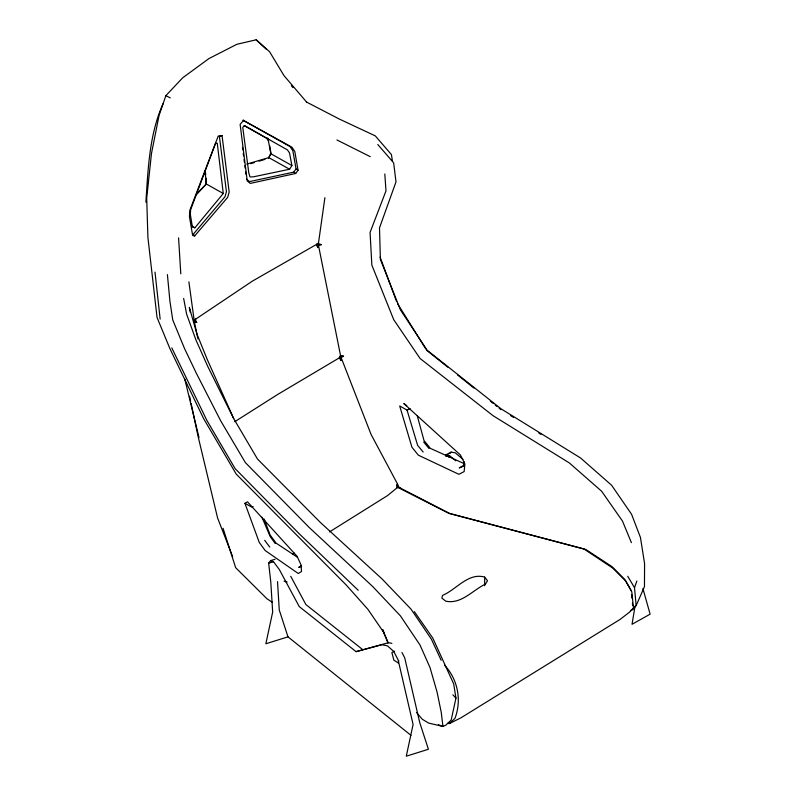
<?xml version="1.0" encoding="UTF-8"?>
<svg xmlns="http://www.w3.org/2000/svg" width="796" height="796" viewBox="0 0 796 796"><rect width="100%" height="100%" fill="white"/><g stroke="black" fill="none" stroke-linecap="round" stroke-linejoin="round"><path stroke-width="1.19" d="M329.484 531.917L387.582 495.56L397.343 487.58L397.463 483.878L371.085 434.467L340.768 356.668L318.291 244.422L324.907 197.677M343.534 356.17L340.768 356.668L339.285 357.882L340.996 360.558L341.136 357.633L343.534 356.17L340.539 355.613L339.285 357.882L277.635 394.488L234.75 421.711M197.159 193.756L205.915 184.493L206.303 178.354M145.887 202.164C148.096 169.05 149.25 134.524 163.031 103.759M464.207 461.76L463.61 466.128L459.242 467.949L464.038 465.143M398.726 660.69L398.358 663.018L393.851 660.123L391.871 652.551L394.388 651.198M635.069 606.094L632.024 624.303L650.113 614.164L642.909 588.513M317.704 247.516L318.291 244.422L321.315 244.631L318.46 245.377L317.704 247.516L316.5 244.909L317.345 243.447L321.315 244.631M414.328 611.607L432.755 638.004L453.68 683.893L455.959 698.102L451.183 720.012L445.77 725.226L442.626 726.519L438.357 724.609M306.888 102.415L283.933 75.55L269.605 51.75L256.183 39.8L236.909 44.277L208.97 58.556L182.712 77.779L165.876 95.649L159.081 115.38L151.469 153.529L146.703 198.244L147.907 237.417L157.041 317.455L169.936 348.688L203.637 418.666L236.233 474.108L346.399 585.189L367.851 609.268L384.16 633.029L382.657 629.626M630.402 610.622L632.322 609.865L636.143 605.637L634.512 587.687L636.87 581.03M636.143 605.637L644.462 586.692L644.581 563.638L640.442 537.439L631.556 514.246L611.587 485.232L580.573 457.989L501.032 408.816L427.124 350.22L400.408 309.833L380.379 259.397L379.503 227.865L395.99 181.906L393.662 162.881L377.792 144.494M244.233 125.589L266.66 138.255L268.481 141.2L270.799 153.708L268.451 158.324L270.988 153.28L269.764 145.966M194.532 323.037L194.314 321.087L196.035 318.47L194.124 320.191L194.532 323.037L188.881 281.794M205.915 184.493L206.045 179.548L204.751 170.971M289.595 169.24L291.903 165.528L289.505 152.971L287.426 149.887L244.402 125.589L242.76 127.43L248.83 173.13L250.024 176.951L253.466 176.821L289.595 169.24L268.819 157.608L246.72 164.105M223.268 193.498L194.891 227.805L192.403 227.049L190.334 214.303L190.632 209.746L215.527 143.449L217.268 143.19L223.268 193.498L206.234 183.966L195.726 195.05M243.765 120.256L240.123 124.345L247.248 180.921L250.233 183.408L295.684 173.478L298.042 170.274L294.809 151.459L291.933 147.2L242.929 120.176L290.062 146.583L292.858 150.743L296.062 169.011L293.644 172.165L249.456 181.607L246.571 179.17M410.965 735.325L287.973 636.85L265.854 643.765L272.67 612.044L270.809 582.373L268.66 563.15L270.56 560.603L275.038 559.319M194.642 235.964L227.656 197.368L229.178 192.095L222.034 135.529L218.233 136.046L189.816 210.343L189.438 216.621L192.652 235.447L194.642 235.964L193.299 234.213L224.999 196.731L226.432 191.617L219.407 136.484L222.034 135.529M449.83 453.551L451.113 452.108L455.282 452.834L463.043 459.352M447.412 723.355L449.412 723.544L454.944 718.39C461.909 700.311 457.829 679.078 444.427 665.118M194.124 320.191L252.352 281.147L318.261 243.427M301.495 565.588L298.719 567.399L301.575 566.374M292.46 554.484L294.57 553.19M631.407 609.826L634.342 608.074M244.929 503.301L247.506 501.818L297.107 556.344L301.107 565.011L301.515 571.488L298.301 573.508L265.197 550.563L259.247 542.384L244.929 503.301L251.436 506.933L253.118 506.574M445.79 456.466L448.556 455.004L448.924 457.352M449.412 723.544L460.954 717.823L619.975 619.487L629.527 612.164L633.467 607.985L631.815 591.896L625.765 581.01L612.82 568.095L583.946 548.971L448.486 513.141L399.363 488.217L397.463 483.878L396.607 485.222L397.343 487.58L398.378 487.033L449.989 513.659L585.806 549.479L611.915 566.573L624.89 579.677L631.298 590.821M451.113 452.108L445.541 455.023L449.69 455.74L455.73 460.814M409.91 408.617L407.035 410.079L399.682 405.97L411.93 447.243L418.318 455.163L458.904 474.316L464.148 471.58L464.884 464.058L460.456 455.014L403.791 403.542L406.796 405.652M409.85 408.875L407.035 410.079L417.661 445.422L423.193 452.019M270.56 560.603L273.635 561.916L279.326 569.538L299.256 606.592L356.071 651.645L388.548 642.67L391.881 643.367M250.75 163.678L254.292 162.603M259.008 161.18L264.909 159.389M268.66 563.15L273.127 561.847M316.5 244.909L318.291 244.422M356.071 651.645L381.951 644.73L387.513 645.894L393.721 651.397L398.109 659.864L413.094 724.479L406.278 756.2L428.397 749.275L419.691 722.41L404.706 657.804L401.97 652.511M400.428 488.097L397.343 487.58M195.338 319.823L196.712 322.34L194.433 322.072L197.955 338.957M484.665 577.1C468.177 572.334 456.426 589.637 442.546 595.368L441.86 598.085L445.74 601.169C461.342 604.512 472.595 590.194 485.47 584.095L487.49 580.712L484.665 577.1L484.674 585.796M339.713 356.399L340.768 356.668L340.996 360.558M284.092 581.17L287.127 582.115M464.237 463.66L430.407 448.397L423.999 440.496L417.283 415.87M336.917 139.957L370.269 156.673M165.876 95.649L170.244 97.898M306.4 101.987L339.315 119.052L375.294 135.887L391.423 154.563L392.368 160.712M194.314 321.087L196.712 322.34M270.799 153.708L291.903 165.528M191.776 226.064L194.891 227.805M510.455 415.522L513.609 417.472M538.842 433.074L540.942 434.377M296.062 169.011L298.042 170.274M293.644 172.165L295.684 173.478M272.252 602.204L267.028 598.841L235.656 567.687L223.059 528.295M297.405 557.26L276.083 543.121L270.093 534.952L264.163 519.082M362.668 649.586L305.893 604.562L290.719 576.304M426.576 350.2L447.84 367.195M457.501 374.916L473.928 388.05M490.366 401.174L493.261 403.492M495.192 405.035L497.122 406.587M499.062 408.129L500.992 409.671M256.183 39.8L266.202 49.143M358.22 590.274L299.644 534.186L235.109 468.605L206.841 420.348L171.787 347.882M452.854 694.818L455.959 698.102M416.447 712.44L422.338 719.285L428.616 723.067L442.934 726.44L441.253 712.35L437.044 691.983L430.019 667.565L420.029 645.049L400.388 615.825L372.707 586.533L309.166 527.459L245.377 462.605L220.751 420.935L196.323 373.225L184.493 348.449L172.752 319.942L169.926 301.236L167.399 274.6M291.366 85.739L292.968 87.63M423.651 441.949L429.064 448.566M264.66 540.275L269.735 547.091M275.237 543.509L270.202 536.603L261.914 517.161M267.555 137.987L268.75 139.877M397.662 303.803L425.92 349.145M627.736 576.264L634.512 587.687M183.637 298.381L186.622 314.161L195.985 340.091L207.806 366.538L233.706 418.606L257.476 459.013L320.34 522.415L381.971 578.871L411.025 609.139L431.422 639.218L441.163 660.272M233.706 418.606L207.428 359.882L196.95 334.111L189.339 307.395L190.264 312.271M382.587 629.636L387.941 642.123M631.397 542.643L622.482 521.072L601.637 491.251L569.389 462.974L492.993 415.651L420.059 358.469L393.702 319.664L371.851 265.098L370.07 232.442L385.99 190.871L384.816 173.976M382.478 629.606L388.05 643.158M232.661 556.633L217.606 518.047L198.075 436.367L191.13 403.512M380.1 257.068L396.577 301.614M287.973 636.85L279.257 609.985L277.525 581.597M184.662 378.627L199.01 437.561M189.577 396.209L190.612 401.075M205.398 172.294L205.766 174.722M160.145 319.106L155.001 272.113M242.452 147.35L242.77 149.797M243.238 153.469L243.556 155.916M244.034 159.588L244.352 162.036M244.83 165.707L245.138 168.155M245.616 171.827L245.934 174.274M631.636 594.513L631.964 598.204M632.412 603.129L632.631 605.587M178.583 237.875L180.791 273.844"/></g></svg>
